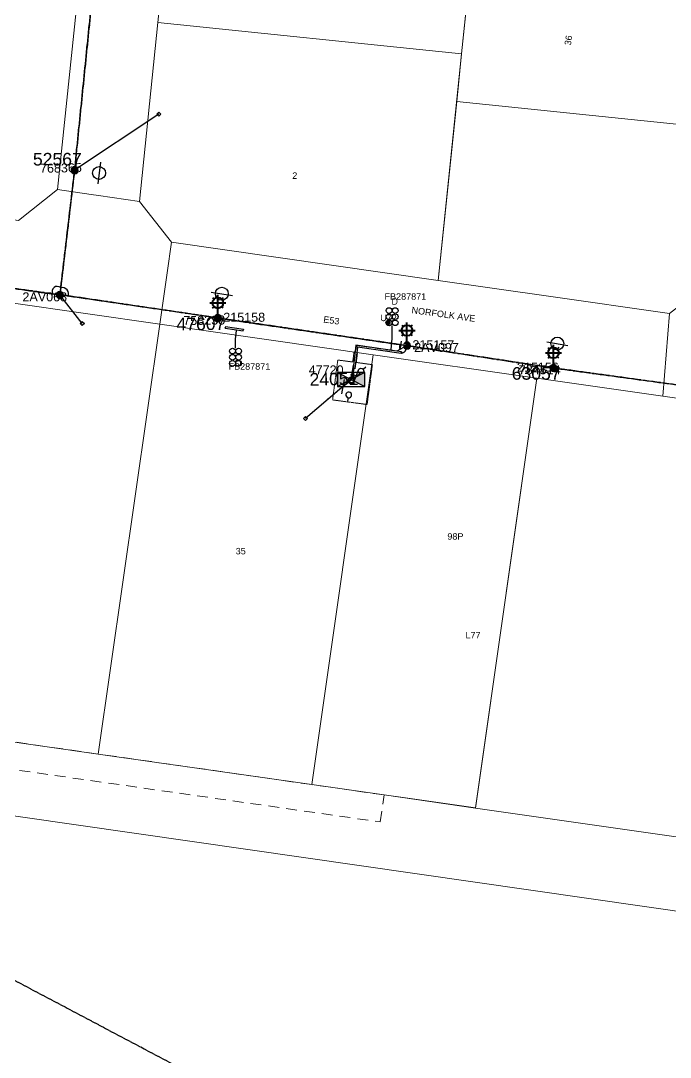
# Model space of a CAD drawing. Header units: metres. Extents: x 277863 to 282129, y 6130772 to 6135401.
# Drawn here: x 278932.5 to 279113.3, y 6133431.6 to 6133719.9 of the extents above; entities that cross this region are included whole.
import ezdxf
from ezdxf.enums import TextEntityAlignment as Align

# ---------------------------------------------------------------- set-up
doc = ezdxf.new("R2010")
doc.units = ezdxf.units.M
for name, pattern in [('Cable Exist OH', [1, 1, 0]), ('Cable Exist UG', [8.2, 4, -1.2, 1.8, -1.2]), ('Dash', [5, 3, -2]), ('HIDDEN', [0.375, 0.25, -0.125]), ('HIDDEN2', [0.1875, 0.125, -0.0625])]:
    doc.linetypes.add(name, pattern=pattern)
doc.layers.get('0').update_dxf_attribs({"color": 6})
for name, color, linetype, lineweight in [('Cadastre Easements_SP_EXT', 9, 'Continuous', 5), ('Cadastre Land Parcels_SP_EXT', 9, 'Continuous', 5), ('Cadastre Other Property_SP_EXT', 9, 'HIDDEN', 5), ('Cadastre Roads_SP_EXT', 9, 'Continuous', 5)]:
    doc.layers.add(name, color=color, linetype=linetype, lineweight=lineweight)
for name, color, linetype in [('Duct_SP_EXT', 7, 'Continuous'), ('Equip_HV_EXT', 7, 'Continuous'), ('Equip_LV_EXT', 7, 'Continuous'), ('Equip_SP_HV_EXT', 7, 'Continuous'), ('Equip_SP_SL_EXT', 7, 'Continuous'), ('Mains_HV_EXT', 7, 'Continuous'), ('Mains_LV_EXT', 7, 'Continuous'), ('Mains_LV_SL_EXT', 7, 'Continuous'), ('Mains_SL_EXT', 7, 'Continuous'), ('Mains_TR_EXT', 7, 'Continuous'), ('Services_SP_EXT', 7, 'Continuous'), ('Sub_SP_EXT', 7, 'Continuous'), ('SupportsOH_SP_TR_HV_LV_SL_EXT', 7, 'Continuous'), ('Trench_SP_EXT', 7, 'Continuous')]:
    doc.layers.add(name, color=color, linetype=linetype)
doc.styles.add('HVSW_LABEL', font='arial.ttf')
doc.styles.add('iecARIAL', font='arial.ttf', dxfattribs={"height": 2})
doc.styles.add('POLE_LABEL', font='arial.ttf')
doc.styles.get("Standard").update_dxf_attribs({"font": 'arial.ttf'})
doc.styles.add('SWITCH_LABEL', font='arial.ttf', dxfattribs={"height": 2.5})

# ---------------------------------------------------------------- blocks, each defined once
blk = doc.blocks.new('SUB_PADMOUNT_EXT')
for points in [[(0, 0), (-3.84, 1.92), (-3.84, -1.92)], [(0, 0), (3.84, 1.92), (3.84, -1.92)]]:
    blk.add_hatch(color=256).paths.add_polyline_path(points)
for p, q in [((3.84, 1.92), (-3.84, -1.92)), ((-3.84, 1.92), (3.84, -1.92))]:
    blk.add_line(p, q)
blk.add_lwpolyline([(-3.84, -1.92), (3.84, -1.92), (3.84, 1.92), (-3.84, 1.92)], close=True)
for tag, height, flags, p in [('ASSET_NUM', 3.5, 8, (2, 2)), ('STREET_CODE', 0.2, 9, (1.5, 0)), ('CONSTRUCTED_VOLTAGE', 0.2, 9, (1.5, -0.2)), ('OPERATING_VOLTAGE', 0.2, 9, (1.5, -0.6)), ('ORIENTATION', 0.2, 9, (1.5, -0.8)), ('OWNED_BY', 0.2, 9, (1.5, -1)), ('OPERATED_BY', 0.2, 9, (1.5, -1.2)), ('SECONDARY_VOLTAGE', 0.2, 9, (1.5, -1.6)), ('STATE', 0.2, 9, (1.5, -1.8)), ('SUBSTATION_TYPE', 0.2, 9, (1.5, -2.2)), ('NO_PHASES', 0.2, 9, (1.5, -0.4)), ('MAINTAINED_BY', 0.2, 9, (1.5, -1.4)), ('PARENT', 0.2, 9, (1.5, -2)), ('USAGE', 0.2, 9, (1.5, -2.4)), ('LEGEND', 0.2, 9, (1.5, -2.6)), ('LOCATION', 0.2, 9, (1.5, -2.8)), ('STREETNAME', 0.2, 9, (1.5, -3)), ('SUBURB', 0.2, 9, (1.5, -3.2)), ('Z', 0.2, 1, (1.5, -3.6)), ('NOTES', 0.2, 9, (1.5, -3.4))]:
    blk.add_attdef(tag, text='', height=height, dxfattribs=dict(flags=flags)).set_placement(p, align=Align.MIDDLE_LEFT)
blk = doc.blocks.new('DUCT_EXT')
blk.add_circle((0, 0.8), 0.8)
at = {"flags": 1}
blk.add_attdef('Z', (0, 0), '', height=0.2, dxfattribs=at)
at = {"flags": 9}
for tag, p in [('DUCT_CODE', (0, 0)), ('XSECT_TYPE', (0, -0.2)), ('STATE', (0, -0.6)), ('FB_REFERENCE', (0, -0.4)), ('NOTES', (0, -0.8))]:
    blk.add_attdef(tag, text='', height=0.2, dxfattribs=at).set_placement(p, align=Align.MIDDLE_LEFT)
blk = doc.blocks.new('SL_LANTERN_EXT')
at = {"lineweight": 40}
for p, q in [((0, 1.97), (0, 6.47)), ((-2.25, 4.22), (2.25, 4.22)), ((-1.46, 5.68), (-1.06, 5.28)), ((-1.46, 2.76), (-1.06, 3.16)), ((1.46, 5.68), (1.06, 5.28)), ((1.46, 2.76), (1.06, 3.16)), ((0, 0), (0, 2.72))]:
    blk.add_line(p, q, dxfattribs=at)
blk.add_circle((0, 4.22), 1.5, dxfattribs=at)
at = {"style": 'iecARIAL', "flags": 8}
blk.add_attdef('ASSET_NUM', (1.5, 1.5), '', height=2.5, dxfattribs=at)
for tag, p, height, flags in [('OPERATING_VOLTAGE', (0.98, -1.65), 0.2, 9), ('ORIENTATION', (0.98, -1.85), 0.2, 9), ('OWNED_BY', (0.98, -2.05), 0.2, 9), ('STATE', (0.98, -2.25), 0.2, 9), ('CONSTRUCTED_VOLTAGE', (0.98, -0.65), 0.2, 9), ('CONTROL_TYPE', (0.98, -0.85), 0.2, 9), ('LANTERN_PURPOSE', (0.98, -1.05), 0.2, 9), ('LANTERN_TYPE', (0.98, -1.25), 0.2, 9), ('NO_PHASES', (0.98, -1.45), 0.2, 9), ('USAGE', (0.98, -2.45), 0.2, 9), ('CEXIST', (0.98, -2.65), 0.2, 9), ('CNEW', (0.98, -2.85), 0.2, 9), ('CNUMBER', (0.98, -3.05), 0.2, 9), ('LNUMBER', (2.18, -3.25), 2.5, 8), ('CREMOVE', (0.98, -3.25), 0.2, 9), ('CREPLACE', (0.98, -3.45), 0.2, 9), ('LKINGHEIGHT', (0.98, -3.65), 0.2, 9), ('LBRACKET', (0.98, -3.85), 0.2, 9), ('LBRACKETVOCAB', (0.98, -4.05), 0.2, 9), ('LCATEGORY', (0.98, -4.25), 0.2, 9), ('LCHARGE1', (0.98, -4.45), 0.2, 9), ('LCHARGE1PERCENT', (0.98, -4.65), 0.2, 9), ('LCHARGE2', (0.98, -4.85), 0.2, 9), ('LCHARGE2PERCENT', (0.98, -5.05), 0.2, 9), ('LCHARGE3', (0.98, -5.25), 0.2, 9), ('LCHARGE3PERCENT', (0.98, -5.45), 0.2, 9), ('LEXIST', (0.98, -5.65), 0.2, 9), ('LLAMP', (0.98, -5.85), 0.2, 9), ('LLAMPVOCAB', (0.98, -6.05), 0.2, 9), ('LMAST', (0.98, -6.25), 0.2, 9), ('LMASTVOCAB', (0.98, -6.45), 0.2, 9), ('LNEW', (0.98, -6.65), 0.2, 9), ('LANTNUMBER', (0.98, -6.85), 0.2, 9), ('LOUTREACH', (0.98, -7.25), 0.2, 9), ('LOUTREACHVOCAB', (0.98, -7.45), 0.2, 9), ('LRATECODE', (0.98, -7.65), 0.2, 9), ('LREMOVE', (0.98, -7.85), 0.2, 9), ('LREPLACE', (0.98, -8.05), 0.2, 9), ('LTYPE', (0.98, -8.25), 0.2, 9), ('LTYPEVOCAB', (0.98, -8.45), 0.2, 9), ('LEGEND', (0.98, -8.65), 0.2, 9), ('STREETNAME', (0.98, -9.25), 0.2, 9), ('SUBURB', (0.98, -9.45), 0.2, 1), ('LOCATION', (0.98, -8.85), 0.2, 9), ('NOTES', (0.98, -9.05), 0.2, 9)]:
    blk.add_attdef(tag, p, '', height=height, dxfattribs=dict(flags=flags))
blk = doc.blocks.new('CCP_EXT')
blk.add_wipeout([(0, 0.57), (0.57, 0), (0, -0.57), (-0.57, 0)])
blk.add_lwpolyline([(-0.57, 0), (0, 0.57), (0.57, 0), (0, -0.57), (-0.57, 0)])
at = {"flags": 1}
blk.add_attdef('Z', (0, 0), '', height=0.2, dxfattribs=at)
at = {"flags": 9}
for tag, p in [('CCP_TYPE', (0, 0)), ('CONSTRUCTED_VOLTAGE', (0, -0.2)), ('OPERATING_VOLTAGE', (0, -0.6)), ('ORIENTATION', (0, -0.8)), ('OWNED_BY', (0, -1)), ('STATE', (0, -1.8)), ('NO_PHASES', (0, -0.4)), ('USAGE', (0, -1.2)), ('LEGEND', (0, -1.4)), ('LIFE_SUPPORT', (0, -1.6)), ('NOTES', (0, -2))]:
    blk.add_attdef(tag, text='', height=0.2, dxfattribs=at).set_placement(p, align=Align.MIDDLE_LEFT)
blk = doc.blocks.new('POLE_EXT')
blk.add_hatch(color=256).paths.add_polyline_path([(-1, 0, 1), (1, 0, 1)])
blk.add_lwpolyline([(-1, 0, 1), (1, 0, 1)], format="xyb", close=True)
for tag, height, flags, p in [('pNumber', 2.5, 8, (-17.84, 2.07)), ('OWNED_BY', 0.2, 9, (1.35, -0.4)), ('SPECIAL_USE', 0.2, 9, (1.35, -0.8)), ('STATE', 0.2, 9, (1.35, -1)), ('cLV', 0.2, 9, (1.35, -1.4)), ('hDepth', 0.2, 9, (1.35, -1.6)), ('hDia', 0.2, 9, (1.35, -1.8)), ('cHV', 0.2, 9, (1.35, -2)), ('PARENT', 0.2, 9, (1.35, -0.6)), ('USAGE', 0.2, 9, (1.35, -1.2)), ('LBRACKET', 0.2, 9, (1.35, -2.2)), ('LExisting', 0.2, 9, (1.35, -2.4)), ('LANTNUMBER', 0.2, 9, (1.35, -2.6)), ('LOther', 0.2, 9, (1.35, -2.8)), ('cLinedev', 0.2, 9, (1.35, -3.4)), ('pExisting', 0.2, 9, (1.35, -3.8)), ('pFooting', 0.2, 9, (1.35, -4.4)), ('pNew', 0.2, 9, (1.35, -4.6)), ('pRelocate', 0.2, 9, (1.35, -5)), ('pRemove', 0.2, 9, (1.35, -5.2)), ('pReplace', 0.2, 9, (1.35, -5.4)), ('pStay', 0.2, 9, (1.35, -5.6)), ('pType', 0.2, 9, (1.35, -5.8)), ('LRemove', 0.2, 9, (1.35, -3)), ('LEGEND', 0.2, 9, (1.35, -3.2)), ('LOCATION', 0.2, 9, (1.35, -3.6)), ('PFNUMBER', 0.2, 9, (1.35, -4)), ('NEWPFNUMBER', 0.2, 9, (1.35, -4.2)), ('cspan', 0.2, 9, (1.35, -6)), ('STREETNAME', 0.2, 9, (1.35, -6.2)), ('SUBURB', 0.2, 9, (1.35, -6.4)), ('OPERATED_BY', 0.2, 9, (1.36, -7.01)), ('NOTES', 0.2, 9, (1.35, -6.6)), ('MAINTAINED_BY', 0.2, 9, (1.36, -6.81))]:
    blk.add_attdef(tag, text='', height=height, dxfattribs=dict(flags=flags)).set_placement(p, align=Align.MIDDLE_LEFT)
at = {"style": 'POLE_LABEL'}
for tag, height, flags, p in [('ASSET_NUM', 2.5, 8, (2, 2)), ('STRUCTURE_PLANT_NUMBER', 0.2, 9, (1.35, 0.03)), ('STREET_CODE', 0.2, 9, (1.35, -0.2))]:
    blk.add_attdef(tag, text='', height=height, dxfattribs=dict(at, flags=flags)).set_placement(p, align=Align.MIDDLE_LEFT)
at = {"flags": 1}
blk.add_attdef('Z', (1.35, -7.33), '', height=0.2, dxfattribs=at)
blk = doc.blocks.new('LV_UG_DFUSE_CLOSED_EXT')
for points in [[(1, 0), (0, 0)], [(5.04, 0.73), (2.16, -0.72)], [(5.05, -0.71), (2.16, 0.72)], [(6.2, 0.01), (7.2, 0.01)]]:
    blk.add_lwpolyline(points)
for centre in [(1.8, 0), (5.4, 0.01)]:
    blk.add_circle(centre, 0.8)
at = {"flags": 9}
for tag, p in [('ACTUAL_STATUS', (0, 0)), ('CONSTRUCTED_VOLTAGE', (0, -0.2)), ('OPERATING_VOLTAGE', (0, -0.6)), ('ORIENTATION', (0, -0.8)), ('STATE', (0, -1)), ('SWITCH_TYPE', (0, -1.2)), ('NO_PHASES', (0, -0.4)), ('USAGE', (0, -1.4)), ('NOTES', (0, -1.6))]:
    blk.add_attdef(tag, text='', height=0.2, dxfattribs=at).set_placement(p, align=Align.MIDDLE_LEFT)
at = {"flags": 1}
blk.add_attdef('Z', (0, 0), '', height=0.2, dxfattribs=at)
blk = doc.blocks.new('SWG_HOLEC_SU_EXT')
blk.add_line((1.8, -2), (5.8, -2))
for points in [[(1, 0), (0, 0)], [(6.6, 0), (7.6, 0)]]:
    blk.add_lwpolyline(points)
for points in [[(1.8, -0.8, 1), (1.8, 0.8, 1)], [(5.8, -0.8, 1), (5.8, 0.8, 1)]]:
    blk.add_lwpolyline(points, format="xyb", close=True)
at = {"style": 'SWITCH_LABEL', "flags": 8}
blk.add_attdef('ASSET_NUM', text='', height=2.5, rotation=179.9544, dxfattribs=at).set_placement((-2.4, 0), align=Align.MIDDLE_LEFT)
at = {"flags": 1}
blk.add_attdef('Z', (0, 0), '', height=0.2, dxfattribs=at)
at = {"flags": 9}
for tag, p in [('ACTUAL_STATUS', (0, -0.4)), ('CONSTRUCTED_VOLTAGE', (0, -0.6)), ('OPERATING_VOLTAGE', (0, -1)), ('ORIENTATION', (0, -1.2)), ('OWNED_BY', (0, -1.4)), ('STATE', (0, -1.8)), ('SWITCH_TYPE', (0, -2)), ('STREETNAME', (0, -2.6)), ('SUBURB', (0, -2.8)), ('NO_PHASES', (0, -0.8)), ('PARENT', (0, -1.6)), ('USAGE', (0, -2.2)), ('LOCATION', (0, -2.4)), ('NOTES', (0, -3))]:
    blk.add_attdef(tag, text='', height=0.2, dxfattribs=at).set_placement(p, align=Align.MIDDLE_LEFT)
at = {"style": 'SWITCH_LABEL', "flags": 9}
blk.add_attdef('STREET_CODE', text='', height=0.2, dxfattribs=at).set_placement((0, -0.2), align=Align.MIDDLE_LEFT)
blk = doc.blocks.new('HV_ABS_CLOSED_EXT')
blk.add_line((-3, 6.87), (3, 6.87))
blk.add_circle((0, 6.87), 1.8)
at = {"style": 'HVSW_LABEL'}
for tag, height, flags, p in [('ASSET_NUM', 3.5, 8, (2, 2)), ('STREET_CODE', 0.2, 9, (0, -0.2))]:
    blk.add_attdef(tag, text='', height=height, dxfattribs=dict(at, flags=flags)).set_placement(p, align=Align.MIDDLE_LEFT)
at = {"flags": 1}
blk.add_attdef('Z', (0, 0), '', height=0.2, dxfattribs=at)
at = {"flags": 9}
for tag, p in [('ACTUAL_STATUS', (0, -0.4)), ('CONSTRUCTED_VOLTAGE', (0, -0.6)), ('OPERATING_VOLTAGE', (0, -1)), ('ORIENTATION', (0, -1.2)), ('OWNED_BY', (0, -1.4)), ('STATE', (0, -1.6)), ('SWITCH_TYPE', (0, -1.8)), ('STREETNAME', (0, -2.6)), ('SUBURB', (0, -2.8)), ('NO_PHASES', (0, -0.8)), ('USAGE', (0, -2)), ('LEGEND', (0, -2.2)), ('LOCATION', (0, -2.4)), ('NOTES', (0, -3))]:
    blk.add_attdef(tag, text='', height=0.2, dxfattribs=at).set_placement(p, align=Align.MIDDLE_LEFT)
blk = doc.blocks.new('End Shackle_EXT')
blk.add_wipeout([(0, 0.25), (1.81, 0.25), (1.82, -0.25), (0, -0.25)])
blk.add_line((1.81, -1), (1.81, 1))
at = {"flags": 1}
blk.add_attdef('Z', (0, 0), '', height=0.2, dxfattribs=at)
at = {"flags": 9}
for tag, p in [('CONNECTOR_TYPE', (0, 0)), ('CONSTRUCTED_VOLTAGE', (0, -0.2)), ('OPERATING_VOLTAGE', (0, -0.6)), ('ORIENTATION', (0, -0.8)), ('OWNED_BY', (0, -1)), ('STATE', (0, -1.2)), ('NO_PHASES', (0, -0.4)), ('USAGE', (0, -1.4)), ('NOTES', (0, -1.6))]:
    blk.add_attdef(tag, text='', height=0.2, dxfattribs=at).set_placement(p, align=Align.MIDDLE_LEFT)
blk = doc.blocks.new('CABLE_LARGE_EXT')
h = blk.add_hatch(color=256)
edge = h.paths.add_edge_path()
edge.add_arc((0, 0.55), 0.55, 0, 360)
blk.add_circle((0, 0.55), 0.55)
at = {"flags": 1}
blk.add_attdef('Z', (0, 0), '', height=0.2, dxfattribs=at)
at = {"flags": 9}
for tag, p in [('COND_CODE', (0, 0)), ('STATE', (0, -0.4)), ('XSECT_SIZE', (0, -0.6)), ('FB_REFERENCE', (0, -0.2)), ('NOTES', (0, -0.8))]:
    blk.add_attdef(tag, text='', height=0.2, dxfattribs=at).set_placement(p, align=Align.MIDDLE_LEFT)

msp = doc.modelspace()

# ---------------------------------------------------------------- linework, layer by layer
at = {"layer": 'Cadastre Easements_SP_EXT', "linetype": 'Dash'}
msp.add_lwpolyline([(278765.24, 6133542.98), (278750.05, 6133524.73), (278759.35, 6133523.39), (278768.8, 6133534.75), (279032.55, 6133497.08), (279033.62, 6133504.59), (279013.49, 6133507.47), (278954.08, 6133515.97), (278894.56, 6133524.48), (278765.24, 6133542.98)], close=True, dxfattribs=at)
at = {"layer": 'Cadastre Land Parcels_SP_EXT', "linetype": 'Continuous'}
for points in [[(279055.19, 6133710.69), (279060.32, 6133760.44), (278975.81, 6133769.15), (278970.68, 6133719.4), (279055.19, 6133710.69)], [(279053.83, 6133697.41), (279128.43, 6133689.73), (279132.54, 6133729.52), (279057.93, 6133737.21), (279055.19, 6133710.69), (279053.83, 6133697.41)], [(278947.89, 6133722.65), (278868.63, 6133733.63), (278862.55, 6133674.58), (278864.17, 6133674.22), (278870.36, 6133673.17), (278931.84, 6133664.37), (278942.77, 6133672.91), (278947.89, 6133722.65)], [(279048.7, 6133647.66), (279055.19, 6133710.69), (278970.68, 6133719.4), (278965.56, 6133669.65), (278974.44, 6133658.28), (279033.85, 6133649.79), (279048.7, 6133647.66)], [(279048.7, 6133647.66), (279079.36, 6133643.28), (279113.09, 6133638.48), (279124.02, 6133647.03), (279128.43, 6133689.73), (279053.83, 6133697.41), (279048.7, 6133647.66)], [(278929.86, 6133641.42), (278911.66, 6133644.02), (278909.54, 6133629.17), (278906.21, 6133605.92), (278902.46, 6133579.68), (278895.98, 6133534.38), (278894.56, 6133524.48), (278954.08, 6133515.97), (278971.18, 6133635.51), (278929.86, 6133641.42)], [(279030.59, 6133627.02), (278971.18, 6133635.51), (278954.08, 6133515.97), (279013.49, 6133507.47), (279030.59, 6133627.02)], [(279013.49, 6133507.47), (279059.03, 6133500.96), (279076.11, 6133620.51), (279030.59, 6133627.02), (279013.49, 6133507.47)], [(279198.24, 6133445.14), (279200.34, 6133459.99), (278759.35, 6133523.39), (278750.05, 6133524.73), (278614.07, 6133544.28), (278590.8, 6133376.22), (278589.56, 6133374.71), (278582.46, 6133366.04), (278580.68, 6133363.87), (278517.71, 6133286.95), (278814.27, 6133244.07), (279148.66, 6133195.37), (279162.6, 6133193.39), (279198.24, 6133445.14)]]:
    msp.add_lwpolyline(points, close=True, dxfattribs=at)
msp.add_lwpolyline([(279151.52, 6133609.77), (279111.18, 6133615.52), (279076.11, 6133620.51), (279059.03, 6133500.95), (279203.22, 6133480.33)], dxfattribs=at)
at = {"layer": 'Cadastre Other Property_SP_EXT', "linetype": 'HIDDEN2'}
msp.add_lwpolyline([(279026.25, 6133627.62), (279025.26, 6133627.79), (279024.89, 6133624.99), (279020.74, 6133625.53), (279019.29, 6133614.44), (279028.91, 6133613.16), (279030.38, 6133624.23), (279025.88, 6133624.85), (279026.25, 6133627.62)], close=True, dxfattribs=at)
at = {"layer": 'Cadastre Roads_SP_EXT', "linetype": 'Continuous'}
for points in [[(278971.18, 6133635.51), (279030.59, 6133627.02), (279076.11, 6133620.51), (279111.18, 6133615.52), (279113.09, 6133638.48), (279079.36, 6133643.28), (279048.7, 6133647.66), (279033.85, 6133649.79), (278974.44, 6133658.28), (278973.22, 6133649.78), (278971.18, 6133635.51)], [(279201.77, 6133470.09), (279203.22, 6133480.33), (279059.03, 6133500.95), (279033.62, 6133504.59), (279013.49, 6133507.47), (278954.08, 6133515.97), (278894.56, 6133524.48), (278765.24, 6133542.98), (278760.43, 6133543.67), (278756.42, 6133544.24), (278616.86, 6133564.2), (278615.47, 6133554.3), (278614.07, 6133544.28), (278750.05, 6133524.73), (278759.35, 6133523.39), (279200.34, 6133459.99), (279201.77, 6133470.09)]]:
    msp.add_lwpolyline(points, close=True, dxfattribs=at)
at = {"layer": 'Duct_SP_EXT'}
for p, q in [((278989.42, 6133634.43), (278989.46, 6133634.67)), ((278989.42, 6133634.43), (278994.4, 6133633.63)), ((278989.5, 6133634.9), (278989.46, 6133634.67)), ((278989.5, 6133634.9), (278994.47, 6133634.11)), ((278994.4, 6133633.63), (278994.43, 6133633.87)), ((278994.47, 6133634.11), (278994.43, 6133633.87)), ((279025.77, 6133629.63), (279025.02, 6133623.18)), ((279026.19, 6133629.08), (279025.5, 6133623.12)), ((279025.77, 6133629.63), (279025.98, 6133629.35)), ((279026.19, 6133629.08), (279025.98, 6133629.35)), ((279025.02, 6133623.18), (279025.26, 6133623.15)), ((279025.5, 6133623.12), (279025.26, 6133623.15))]:
    msp.add_line(p, q, dxfattribs=at)
for points in [[(278992.24, 6133628.86), (278992.24, 6133631.33), (278992.56, 6133633.72)], [(279035.82, 6133635.04), (279035.82, 6133631.51), (279035.49, 6133628.49)]]:
    msp.add_lwpolyline(points, dxfattribs=at)
at = {"layer": 'Mains_HV_EXT', "linetype": 'Cable Exist OH'}
for points in [[(278947.51, 6133678.33), (278951.94, 6133722.14), (278958.45, 6133785.27)], [(278943.41, 6133643.6), (278947.51, 6133678.29), (278947.51, 6133678.33)], [(278912.18, 6133648.04), (278943.41, 6133643.6)], [(279128, 6133616.84), (279080.86, 6133623.32)], [(279099.55, 6133363.76), (279006.71, 6133412.86), (278918.28, 6133459.61), (278897.03, 6133529.38)]]:
    msp.add_lwpolyline(points, dxfattribs=at)
at = {"layer": 'Mains_HV_EXT', "linetype": 'Continuous'}
for points in [[(278945.65, 6133643.18, 0.62162), (278943.65, 6133645.63)], [(279038, 6133629.82, 0.261475), (279038.08, 6133628.55), (279038.08, 6133628.55), (279038.11, 6133628.56)]]:
    msp.add_lwpolyline(points, format="xyb", dxfattribs=at)
at = {"layer": 'Mains_LV_EXT', "linetype": 'Cable Exist OH'}
for points in [[(278958.47, 6133785.24), (278958.07, 6133782.17), (278958.07, 6133782.17), (278951.94, 6133722.16), (278947.49, 6133678.34), (278943.41, 6133643.72)], [(278943.4, 6133643.67), (278912.32, 6133647.99), (278871.07, 6133653.81)]]:
    msp.add_lwpolyline(points, dxfattribs=at)
at = {"layer": 'Mains_LV_EXT', "linetype": 'Continuous'}
msp.add_lwpolyline([(278943.58, 6133645.67, 0.838551), (278941.42, 6133643.95)], format="xyb", dxfattribs=at)
at = {"layer": 'Mains_SL_EXT', "linetype": 'Cable Exist OH'}
msp.add_lwpolyline([(279080.75, 6133623.31), (279128.12, 6133616.88)], dxfattribs=at)
at = {"layer": 'Trench_SP_EXT', "linetype": 'Cable Exist UG'}
msp.add_lwpolyline([(279038.14, 6133627.54, 0.445945), (279039.78, 6133628.69), (279039.78, 6133628.69), (279039.9, 6133629.4)], format="xyb", dxfattribs=at)
for points in [[(279024.8, 6133620.19), (279025.33, 6133623.47)], [(279024.59, 6133620.04), (279017.9, 6133614.55)]]:
    msp.add_lwpolyline(points, dxfattribs=at)

# ---------------------------------------------------------------- block references
at = {"layer": 'Duct_SP_EXT'}
for p, rotation in [((279035.82, 6133639.28), 90.03330914700052), ((279037.52, 6133639.29), 90.03330914700052), ((279035.82, 6133637.58), 90.03330914700052), ((279035.82, 6133635.88), 90.03330914700052), ((279037.52, 6133637.59), 90.03330914700052), ((279037.52, 6133635.89), 90.03330914700052), ((278992.23, 6133628.01), 89.99639517422374), ((278992.23, 6133626.31), 89.99639517422374), ((278993.93, 6133628.01), 89.99639517422374), ((278993.93, 6133626.31), 89.99639517422374), ((278992.23, 6133624.61), 89.99639517422374), ((278993.93, 6133624.61), 89.99639517422374)]:
    msp.add_blockref('DUCT_EXT', p, dxfattribs=dict(at, rotation=rotation))
msp.add_blockref('CABLE_LARGE_EXT', (279034.69, 6133635.38), dxfattribs=at)
at = {"layer": 'Equip_HV_EXT'}
ref = msp.add_blockref('SWG_HOLEC_SU_EXT', (279024.76, 6133621.54), dxfattribs=dict(at, rotation=260.2475750649198))
ref.add_attrib('ASSET_NUM', '47720', dxfattribs={"layer": '0', "height": 2.5, "rotation": 359.9779, "style": 'SWITCH_LABEL'}).set_placement((279022.36, 6133622.79), align=Align.MIDDLE_RIGHT)
at = {"layer": 'Equip_LV_EXT', "rotation": 41.66655281379548}
msp.add_blockref('LV_UG_DFUSE_CLOSED_EXT', (279023.17, 6133618.83), dxfattribs=at)
at = {"layer": 'Equip_SP_HV_EXT'}
ref = msp.add_blockref('HV_ABS_CLOSED_EXT', (278947.49, 6133678.34), dxfattribs=dict(at, rotation=263.2710566496519))
ref.add_attrib('ASSET_NUM', '52567', dxfattribs={"layer": '0', "height": 3.5, "rotation": 0.0474, "style": 'HVSW_LABEL'}).set_placement((278949.49, 6133678.59), align=Align.BOTTOM_RIGHT)
ref = msp.add_blockref('HV_ABS_CLOSED_EXT', (278987.42, 6133637.18), dxfattribs=dict(at, rotation=351.2602331979325))
ref.add_attrib('ASSET_NUM', '47607', dxfattribs={"layer": '0', "height": 3.5, "rotation": 0.6657, "style": 'HVSW_LABEL'}).set_placement((278989.42, 6133637.43), align=Align.TOP_RIGHT)
ref = msp.add_blockref('HV_ABS_CLOSED_EXT', (279080.75, 6133623.31), dxfattribs=dict(at, rotation=350.8367713508197))
ref.add_attrib('ASSET_NUM', '63057', dxfattribs={"layer": '0', "height": 3.5, "style": 'HVSW_LABEL'}).set_placement((279082.75, 6133623.56), align=Align.TOP_RIGHT)
at = {"layer": 'Equip_SP_SL_EXT'}
ref = msp.add_blockref('SL_LANTERN_EXT', (278987.37, 6133637.18), dxfattribs=at)
ref.add_attrib('ASSET_NUM', '215158', dxfattribs={"layer": '0', "height": 2.5, "style": 'iecARIAL'}).set_placement((278988.87, 6133638.68), align=Align.TOP_LEFT)
ref = msp.add_blockref('SL_LANTERN_EXT', (279040, 6133629.54), dxfattribs=at)
ref.add_attrib('ASSET_NUM', '215157', dxfattribs={"layer": '0', "height": 2.5, "style": 'iecARIAL'}).set_placement((279041.5, 6133631.04), align=Align.TOP_LEFT)
ref = msp.add_blockref('SL_LANTERN_EXT', (279080.75, 6133623.31), dxfattribs=at)
ref.add_attrib('ASSET_NUM', '215156', dxfattribs={"layer": '0', "height": 2.5, "style": 'iecARIAL'}).set_placement((279082.25, 6133624.81), align=Align.TOP_RIGHT)
at = {"layer": 'Sub_SP_EXT'}
ref = msp.add_blockref('SUB_PADMOUNT_EXT', (279024.47, 6133620.13), dxfattribs=at)
ref.add_attrib('ASSET_NUM', '24051', dxfattribs={"layer": '0', "height": 3.5, "rotation": 1}).set_placement((279026.47, 6133620.38), align=Align.MIDDLE_RIGHT)
at = {"layer": 'SupportsOH_SP_TR_HV_LV_SL_EXT'}
ref = msp.add_blockref('POLE_EXT', (278947.51, 6133678.29), dxfattribs=at)
ref.add_attrib('ASSET_NUM', '768365', dxfattribs={"layer": '0', "height": 2.5, "rotation": 1, "style": 'POLE_LABEL'}).set_placement((278949.51, 6133679.04), align=Align.MIDDLE_RIGHT)
ref = msp.add_blockref('POLE_EXT', (278943.41, 6133643.6), dxfattribs=at)
ref.add_attrib('ASSET_NUM', '2AV068', dxfattribs={"layer": '0', "height": 2.5, "style": 'POLE_LABEL'}).set_placement((278945.41, 6133644.35), align=Align.TOP_RIGHT)
ref = msp.add_blockref('POLE_EXT', (278987.37, 6133637.18), dxfattribs=at)
ref.add_attrib('ASSET_NUM', '758233', dxfattribs={"layer": '0', "height": 2.5, "rotation": 1, "style": 'POLE_LABEL'}).set_placement((278989.37, 6133637.93), align=Align.TOP_RIGHT)
ref = msp.add_blockref('POLE_EXT', (279040, 6133629.54), dxfattribs=at)
ref.add_attrib('ASSET_NUM', '2AV097', dxfattribs={"layer": '0', "height": 2.5, "style": 'POLE_LABEL'}).set_placement((279042, 6133630.29), align=Align.TOP_LEFT)
ref = msp.add_blockref('POLE_EXT', (279080.75, 6133623.31), dxfattribs=at)
ref.add_attrib('ASSET_NUM', '784514', dxfattribs={"layer": '0', "height": 2.5, "style": 'POLE_LABEL'}).set_placement((279082.75, 6133624.06), align=Align.TOP_RIGHT)

# ---------------------------------------------------------------- texts
at = {"layer": 'Cadastre Land Parcels_SP_EXT'}
msp.add_text('36', height=1.8, rotation=81.1855, dxfattribs=at).set_placement((279085.58, 6133712.92))
for s, p in [('2', (279008.07, 6133675.91)), ('35', (278992.33, 6133571.49))]:
    msp.add_text(s, height=1.8, dxfattribs=at).set_placement(p)
at = {"layer": 'Cadastre Roads_SP_EXT'}
msp.add_text('NORFOLK AVE', height=1.8, rotation=352.138, dxfattribs=at).set_placement((279041.17, 6133638.58))
at = {"layer": 'Duct_SP_EXT'}
for s, p in [('FB287871', (279033.75, 6133642.29)), ('D', (279035.67, 6133640.91)), ('U72', (279032.54, 6133636.35)), ('FB287871', (278990.35, 6133622.84)), ('D', (278992.09, 6133623.73))]:
    msp.add_text(s, height=1.8, dxfattribs=at).set_placement(p)
at = {"layer": 'Mains_LV_EXT'}
msp.add_text('E53', height=1.8, rotation=351.7039, dxfattribs=at).set_placement((279016.63, 6133636))
at = {"layer": 'Mains_TR_EXT'}
for s, p in [('98P', (279051.23, 6133575.59)), ('L77', (279056.29, 6133548.13))]:
    msp.add_text(s, height=1.8, rotation=359.875, dxfattribs=at).set_placement(p)

# ---------------------------------------------------------------- next in the draw order: block references
at = {"layer": 'Mains_LV_EXT', "rotation": 171.6276412630027}
msp.add_blockref('End Shackle_EXT', (279040, 6133629.54), dxfattribs=at)
at = {"layer": 'Services_SP_EXT'}
for p in [(278970.95, 6133693.9), (278949.64, 6133635.69), (279011.76, 6133609.25)]:
    msp.add_blockref('CCP_EXT', p, dxfattribs=at)

# ---------------------------------------------------------------- next in the draw order: linework, layer by layer
at = {"layer": 'Cadastre Roads_SP_EXT', "linetype": 'Continuous'}
msp.add_lwpolyline([(278947.89, 6133722.65), (278942.77, 6133672.91), (278952.15, 6133671.57), (278954.16, 6133671.28), (278965.56, 6133669.65), (278970.68, 6133719.4), (278975.81, 6133769.15)], dxfattribs=at)
at = {"layer": 'Duct_SP_EXT'}
for p, q in [((279038.48, 6133627.79), (279025.77, 6133629.63)), ((279038.41, 6133627.31), (279026.19, 6133629.08)), ((279038.41, 6133627.31), (279038.45, 6133627.55)), ((279038.48, 6133627.79), (279038.45, 6133627.55))]:
    msp.add_line(p, q, dxfattribs=at)
at = {"layer": 'Mains_HV_EXT', "linetype": 'Cable Exist OH'}
for points in [[(278987.41, 6133637.23), (278943.41, 6133643.6)], [(279040, 6133629.54), (278987.41, 6133637.23)], [(279080.86, 6133623.32), (279040, 6133629.54)]]:
    msp.add_lwpolyline(points, dxfattribs=at)
at = {"layer": 'Mains_HV_EXT', "linetype": 'Cable Exist UG'}
msp.add_lwpolyline([(279024.47, 6133620.13), (279025.98, 6133629.64), (279037.27, 6133628.05), (279040, 6133629.54)], dxfattribs=at)
at = {"layer": 'Mains_LV_EXT', "linetype": 'Cable Exist OH'}
msp.add_lwpolyline([(278943.41, 6133643.72), (279040, 6133629.54)], dxfattribs=at)
at = {"layer": 'Mains_LV_SL_EXT', "linetype": 'Cable Exist OH'}
msp.add_lwpolyline([(278987.12, 6133637.26), (278943.41, 6133643.72)], dxfattribs=at)
at = {"layer": 'Mains_SL_EXT', "linetype": 'Cable Exist OH'}
for points in [[(278987.37, 6133637.18), (279040, 6133629.54)], [(279040, 6133629.54), (279080.75, 6133623.31)]]:
    msp.add_lwpolyline(points, dxfattribs=at)
at = {"layer": 'Services_SP_EXT'}
for points in [[(278970.95, 6133693.9), (278947.51, 6133678.29), (278943.41, 6133643.6)], [(278949.64, 6133635.69), (278943.4, 6133643.67)], [(279024.38, 6133620.01), (279011.73, 6133609.23)]]:
    msp.add_lwpolyline(points, dxfattribs=at)

doc.saveas('drawing.dxf')
